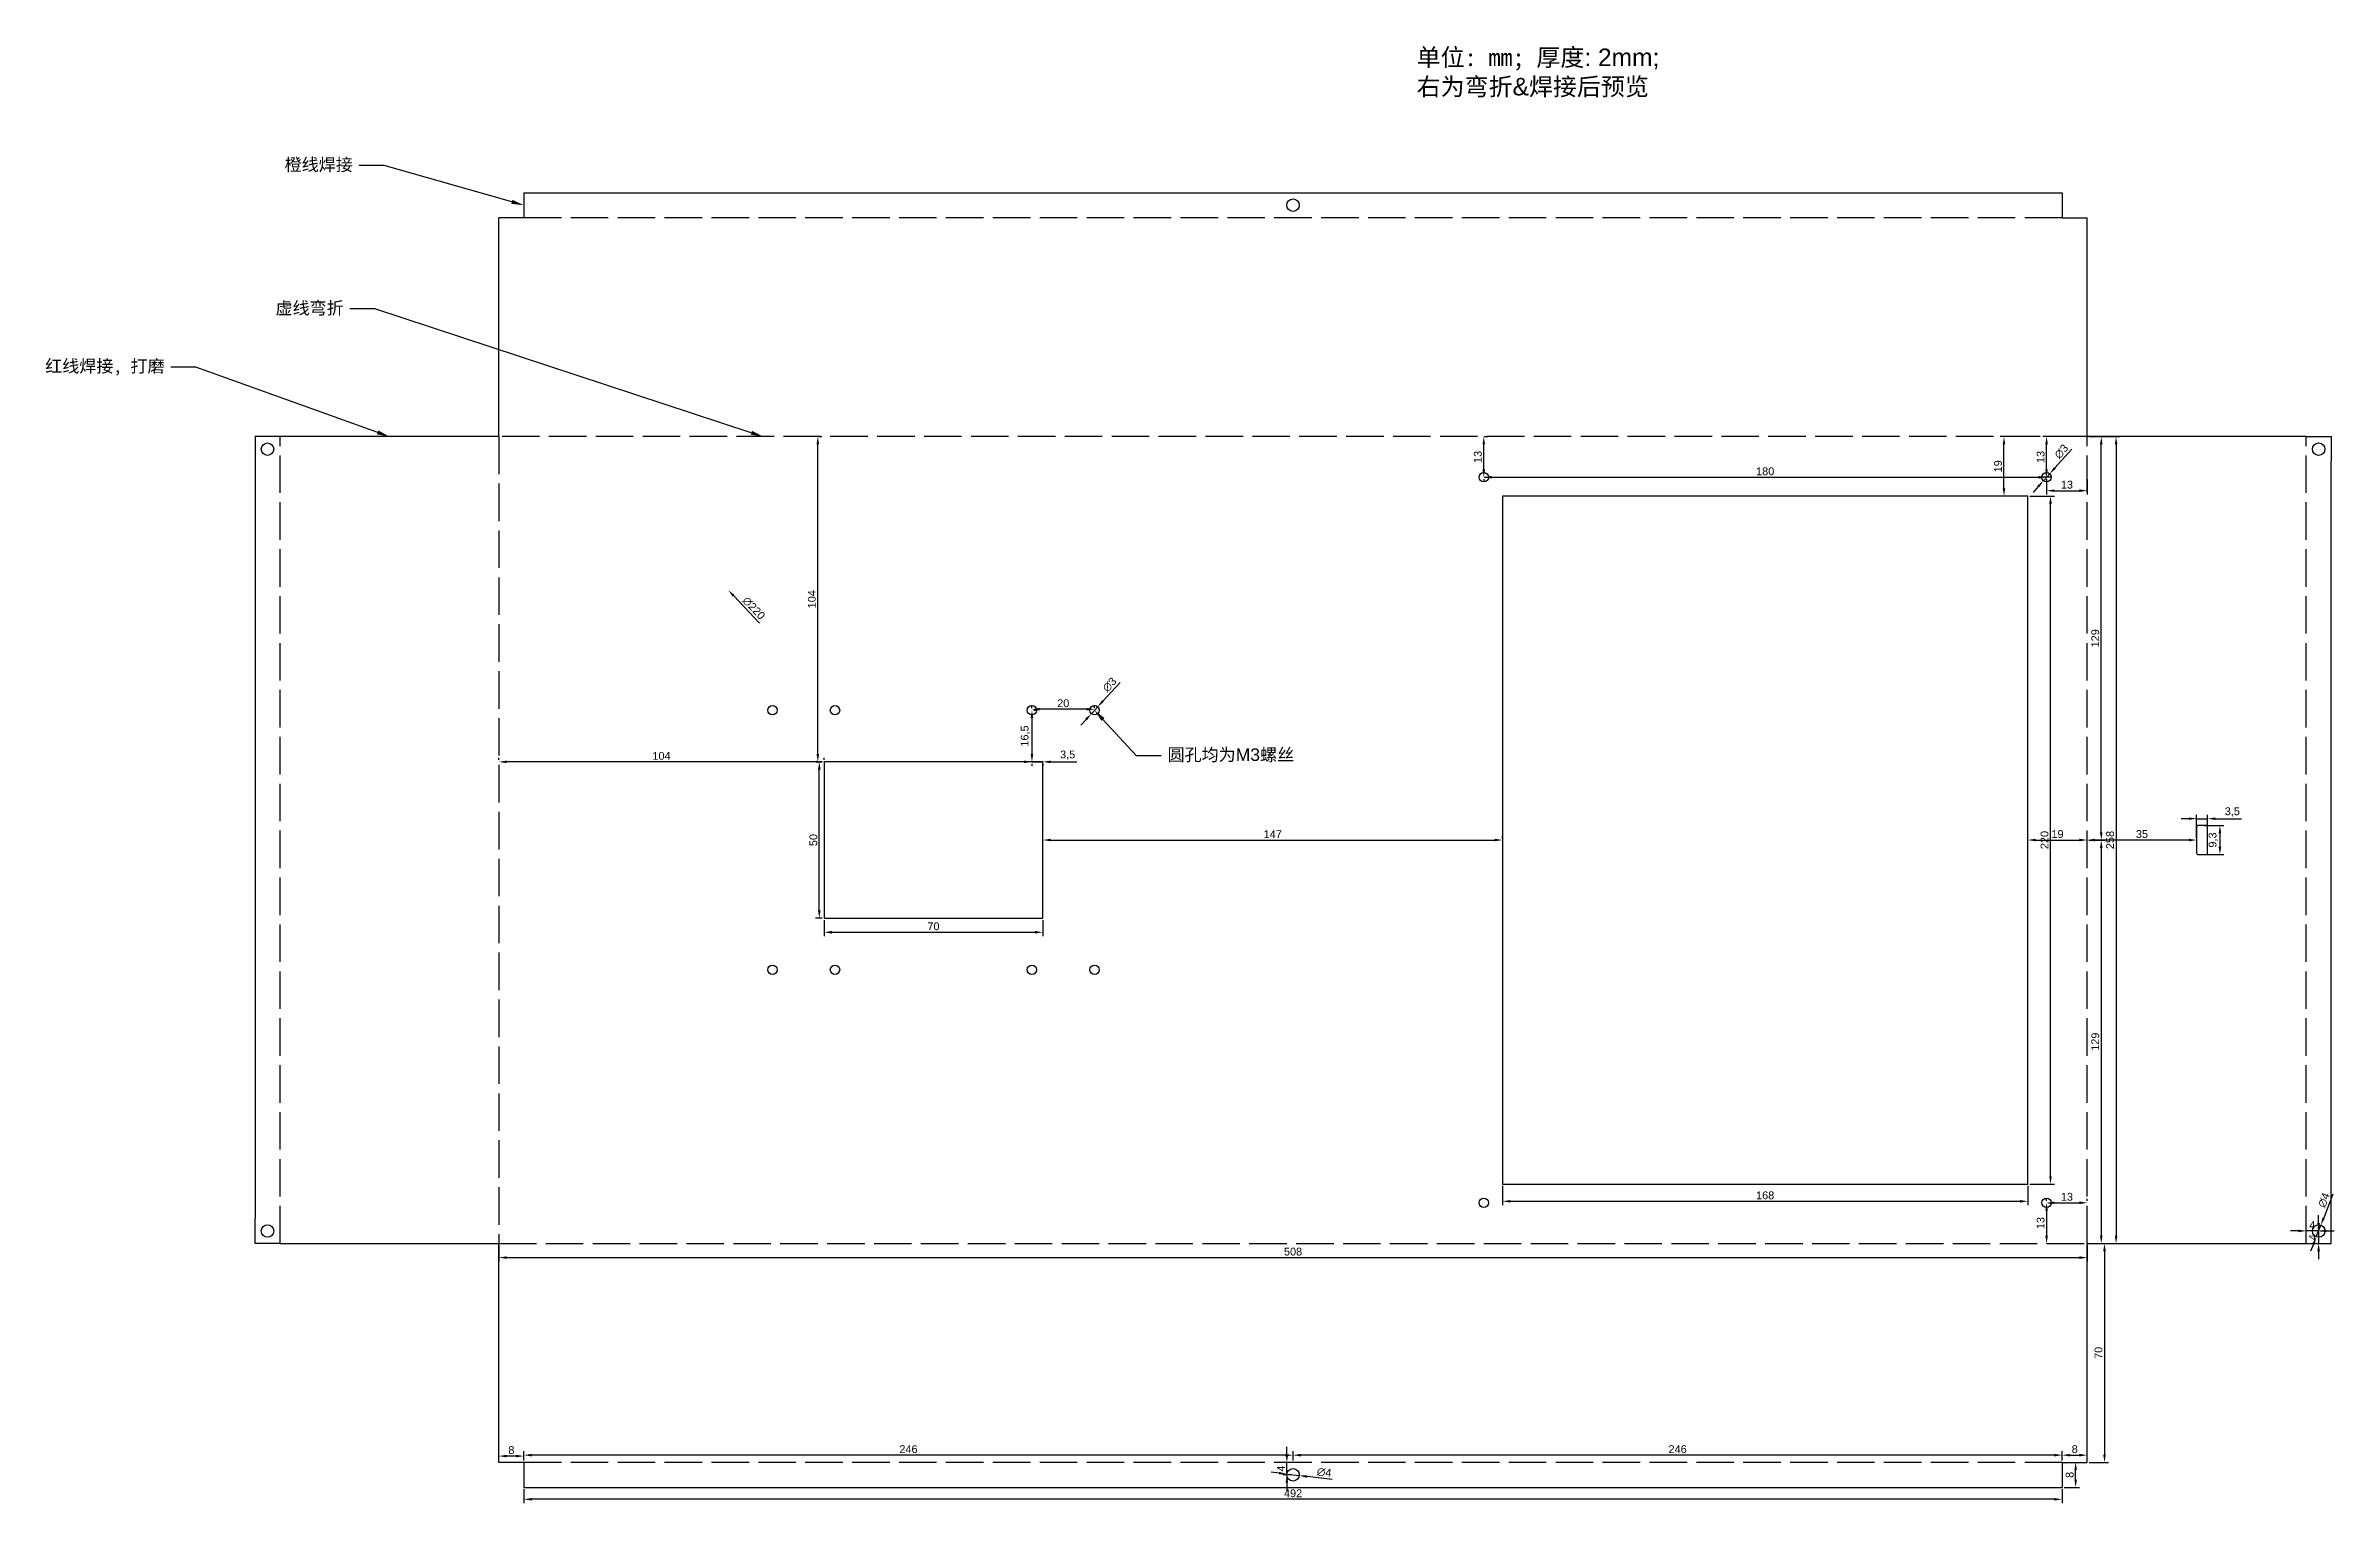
# Model space of a CAD drawing. Header units: millimetres. Extents: x -17 to 1436, y 45 to 964.
# Drawn here: x -17 to 715, y 45 to 511 of the extents above; entities that cross this region are included whole.
import ezdxf
from ezdxf import colors
from ezdxf.entities.mleader import LeaderData, LeaderLine
from ezdxf.math import Vec2, Vec3

# ---------------------------------------------------------------- set-up
doc = ezdxf.new("R2010")
doc.units = ezdxf.units.MM
doc.linetypes.add('ACAD_ISO02W100', pattern=[15, 12, -3])
doc.styles.get("Standard").update_dxf_attribs({"font": 'arial.ttf'})
doc.dimstyles.new('ISO-25', dxfattribs={"dimtxt": 2.5, "dimasz": 2.5, "dimexe": 1.25, "dimexo": 0.625, "dimtad": 1, "dimtxsty": 'Standard', "dimcen": 2.5, "dimadec": 0, "dimazin": 0, "dimtfac": 1, "dimtmove": 0, "dimatfit": 3, "dimfxl": 1, "dimarcsym": 0})

# ---------------------------------------------------------------- blocks, each defined once
blk = doc.blocks.new('*D24')
at = {"color": 0, "lineweight": -2, "transparency": 16777216}
for p, q in [((624.66, 386), (621.75, 386)), ((623, 375.5), (623, 383.5)), ((624.66, 373), (621.75, 373))]:
    blk.add_line(p, q, dxfattribs=at)
at = {"color": 0, "transparency": 16777216}
for points in [[(622.58, 383.5), (623.42, 383.5), (623, 386)], [(622.58, 375.5), (623.42, 375.5), (623, 373)]]:
    blk.add_solid(points, dxfattribs=at)
at = {"layer": 'Defpoints', "color": 0, "transparency": 16777216}
for p in [(623, 386), (625.29, 386), (625.29, 373)]:
    blk.add_point(p, dxfattribs=at)
at = {"color": 0, "transparency": 16777216, "insert": (621.1, 379.5), "char_height": 2.5, "attachment_point": 5, "rotation": 90}
blk.add_mtext('13', dxfattribs=at)
blk = doc.blocks.new('*D25')
at = {"color": 0, "lineweight": -2, "transparency": 16777216}
for p, q in [((623, 372.38), (623, 367.47)), ((625.5, 368.72), (633.5, 368.72)), ((636, 372.38), (636, 367.47))]:
    blk.add_line(p, q, dxfattribs=at)
at = {"color": 0, "transparency": 16777216}
for points in [[(625.5, 369.14), (625.5, 368.3), (623, 368.72)], [(633.5, 369.14), (633.5, 368.3), (636, 368.72)]]:
    blk.add_solid(points, dxfattribs=at)
at = {"layer": 'Defpoints', "color": 0, "transparency": 16777216}
for p in [(623, 373), (636, 373), (636, 368.72)]:
    blk.add_point(p, dxfattribs=at)
at = {"color": 0, "transparency": 16777216, "insert": (629.5, 370.62), "char_height": 2.5, "attachment_point": 5}
blk.add_mtext('13', dxfattribs=at)
blk = doc.blocks.new('*D26')
at = {"color": 0, "lineweight": -2, "transparency": 16777216}
for p, q in [((631.08, 382.02), (625.67, 375.98)), ((622, 371.88), (624, 374.12)), ((620.33, 370.02), (618.66, 368.16))]:
    blk.add_line(p, q, dxfattribs=at)
at = {"color": 0, "transparency": 16777216}
for points in [[(625.36, 376.26), (625.98, 375.7), (624, 374.12)], [(620.02, 370.3), (620.64, 369.74), (622, 371.88)]]:
    blk.add_solid(points, dxfattribs=at)
at = {"layer": 'Defpoints', "color": 0, "transparency": 16777216}
for p in [(624, 374.12), (622, 371.88)]:
    blk.add_point(p, dxfattribs=at)
at = {"color": 0, "transparency": 16777216, "insert": (627.74, 381.25), "char_height": 2.5, "attachment_point": 5, "rotation": 48.1647}
blk.add_mtext('∅3', dxfattribs=at)
blk = doc.blocks.new('*D27')
at = {"color": 0, "lineweight": -2, "transparency": 16777216}
for p, q in [((128, 282.62), (128, 283.25)), ((229.5, 282), (130.5, 282)), ((232, 282.62), (232, 283.25))]:
    blk.add_line(p, q, dxfattribs=at)
at = {"color": 0, "transparency": 16777216}
for points in [[(130.5, 282.42), (130.5, 281.58), (128, 282)], [(229.5, 282.42), (229.5, 281.58), (232, 282)]]:
    blk.add_solid(points, dxfattribs=at)
at = {"layer": 'Defpoints', "color": 0, "transparency": 16777216}
for p in [(128, 282), (128, 282), (232, 282)]:
    blk.add_point(p, dxfattribs=at)
at = {"color": 0, "transparency": 16777216, "insert": (180, 283.9), "char_height": 2.5, "attachment_point": 5}
blk.add_mtext('104', dxfattribs=at)
blk = doc.blocks.new('*D28')
at = {"color": 0, "lineweight": -2, "transparency": 16777216}
for p, q in [((230, 284.5), (230, 383.5)), ((230.23, 386), (231.25, 386)), ((230.63, 282), (231.25, 282))]:
    blk.add_line(p, q, dxfattribs=at)
at = {"color": 0, "transparency": 16777216}
for points in [[(229.58, 383.5), (230.42, 383.5), (230, 386)], [(229.58, 284.5), (230.42, 284.5), (230, 282)]]:
    blk.add_solid(points, dxfattribs=at)
at = {"layer": 'Defpoints', "color": 0, "transparency": 16777216}
for p in [(229.6, 386), (230, 386), (230, 282)]:
    blk.add_point(p, dxfattribs=at)
at = {"color": 0, "transparency": 16777216, "insert": (228.1, 334), "char_height": 2.5, "attachment_point": 5, "rotation": 90}
blk.add_mtext('104', dxfattribs=at)
blk = doc.blocks.new('*D29')
at = {"color": 0, "lineweight": -2, "transparency": 16777216}
for p, q in [((298.5, 299.12), (298.5, 300.08)), ((316, 298.83), (301, 298.83)), ((318.5, 299.12), (318.5, 300.08))]:
    blk.add_line(p, q, dxfattribs=at)
at = {"color": 0, "transparency": 16777216}
for points in [[(301, 299.25), (301, 298.41), (298.5, 298.83)], [(316, 299.25), (316, 298.41), (318.5, 298.83)]]:
    blk.add_solid(points, dxfattribs=at)
at = {"layer": 'Defpoints', "color": 0, "transparency": 16777216}
for p in [(298.5, 298.83), (298.5, 298.5), (318.5, 298.5)]:
    blk.add_point(p, dxfattribs=at)
at = {"color": 0, "transparency": 16777216, "insert": (308.5, 300.73), "char_height": 2.5, "attachment_point": 5}
blk.add_mtext('20', dxfattribs=at)
blk = doc.blocks.new('*D30')
at = {"color": 0, "lineweight": -2, "transparency": 16777216}
for p, q in [((298.5, 296), (298.5, 284.5)), ((299.13, 298.5), (299.75, 298.5)), ((299.13, 282), (299.75, 282))]:
    blk.add_line(p, q, dxfattribs=at)
at = {"color": 0, "transparency": 16777216}
for points in [[(298.08, 296), (298.92, 296), (298.5, 298.5)], [(298.08, 284.5), (298.92, 284.5), (298.5, 282)]]:
    blk.add_solid(points, dxfattribs=at)
at = {"layer": 'Defpoints', "color": 0, "transparency": 16777216}
for p in [(298.5, 298.5), (298.5, 282), (298.5, 282)]:
    blk.add_point(p, dxfattribs=at)
at = {"color": 0, "transparency": 16777216, "insert": (296.37, 290.25), "char_height": 2.5, "attachment_point": 5, "rotation": 90}
blk.add_mtext('16,5', dxfattribs=at)
blk = doc.blocks.new('*D31')
at = {"color": 0, "lineweight": -2, "transparency": 16777216}
for p, q in [((326.68, 307.42), (321.2, 301.45)), ((315.8, 295.55), (314.11, 293.71)), ((317.49, 297.39), (319.51, 299.61))]:
    blk.add_line(p, q, dxfattribs=at)
at = {"color": 0, "transparency": 16777216}
for points in [[(320.9, 301.73), (321.51, 301.17), (319.51, 299.61)], [(315.49, 295.83), (316.1, 295.27), (317.49, 297.39)]]:
    blk.add_solid(points, dxfattribs=at)
at = {"layer": 'Defpoints', "color": 0, "transparency": 16777216}
for p in [(317.49, 297.39), (319.51, 299.61)]:
    blk.add_point(p, dxfattribs=at)
at = {"color": 0, "transparency": 16777216, "insert": (323.34, 306.69), "char_height": 2.5, "attachment_point": 5, "rotation": 47.47328}
blk.add_mtext('∅3', dxfattribs=at)
blk = doc.blocks.new('*D32')
at = {"color": 0, "lineweight": -2, "transparency": 16777216}
for p, q in [((443, 375.5), (443, 383.5)), ((443.1, 386), (444.25, 386)), ((443.1, 373), (444.25, 373))]:
    blk.add_line(p, q, dxfattribs=at)
at = {"color": 0, "transparency": 16777216}
for points in [[(442.58, 383.5), (443.42, 383.5), (443, 386)], [(442.58, 375.5), (443.42, 375.5), (443, 373)]]:
    blk.add_solid(points, dxfattribs=at)
at = {"layer": 'Defpoints', "color": 0, "transparency": 16777216}
for p in [(442.47, 386), (443, 386), (442.47, 373)]:
    blk.add_point(p, dxfattribs=at)
at = {"color": 0, "transparency": 16777216, "insert": (441.1, 379.5), "char_height": 2.5, "attachment_point": 5, "rotation": 90}
blk.add_mtext('13', dxfattribs=at)
blk = doc.blocks.new('*D33')
at = {"color": 0, "lineweight": -2, "transparency": 16777216}
for p, q in [((623, 373.63), (623, 374.25)), ((443, 372.38), (443, 371.75)), ((445.5, 373), (620.5, 373))]:
    blk.add_line(p, q, dxfattribs=at)
at = {"color": 0, "transparency": 16777216}
for points in [[(445.5, 373.42), (445.5, 372.58), (443, 373)], [(620.5, 373.42), (620.5, 372.58), (623, 373)]]:
    blk.add_solid(points, dxfattribs=at)
at = {"layer": 'Defpoints', "color": 0, "transparency": 16777216}
for p in [(443, 373), (623, 373), (623, 373)]:
    blk.add_point(p, dxfattribs=at)
at = {"color": 0, "transparency": 16777216, "insert": (533, 374.9), "char_height": 2.5, "attachment_point": 5}
blk.add_mtext('180', dxfattribs=at)
blk = doc.blocks.new('*D34')
at = {"color": 0, "lineweight": -2, "transparency": 16777216}
for p, q in [((623.63, 141), (624.25, 141)), ((623, 138.5), (623, 130.5)), ((623.63, 128), (624.25, 128))]:
    blk.add_line(p, q, dxfattribs=at)
at = {"color": 0, "transparency": 16777216}
for points in [[(622.58, 138.5), (623.42, 138.5), (623, 141)], [(622.58, 130.5), (623.42, 130.5), (623, 128)]]:
    blk.add_solid(points, dxfattribs=at)
at = {"layer": 'Defpoints', "color": 0, "transparency": 16777216}
for p in [(623, 141), (623, 128), (623, 128)]:
    blk.add_point(p, dxfattribs=at)
at = {"color": 0, "transparency": 16777216, "insert": (621.1, 134.5), "char_height": 2.5, "attachment_point": 5, "rotation": 90}
blk.add_mtext('13', dxfattribs=at)
blk = doc.blocks.new('*D35')
at = {"color": 0, "lineweight": -2, "transparency": 16777216}
for p, q in [((623, 141.63), (623, 142.25)), ((625.5, 141), (633.5, 141)), ((636, 141.63), (636, 142.25))]:
    blk.add_line(p, q, dxfattribs=at)
at = {"color": 0, "transparency": 16777216}
for points in [[(625.5, 141.42), (625.5, 140.58), (623, 141)], [(633.5, 141.42), (633.5, 140.58), (636, 141)]]:
    blk.add_solid(points, dxfattribs=at)
at = {"layer": 'Defpoints', "color": 0, "transparency": 16777216}
for p in [(623, 141), (636, 141), (636, 141)]:
    blk.add_point(p, dxfattribs=at)
at = {"color": 0, "transparency": 16777216, "insert": (629.5, 142.9), "char_height": 2.5, "attachment_point": 5}
blk.add_mtext('13', dxfattribs=at)
blk = doc.blocks.new('*D36')
at = {"color": 0, "lineweight": -2, "transparency": 16777216}
for p, q in [((636.63, 128), (642.78, 128)), ((641.53, 125.5), (641.53, 60.5)), ((636.63, 58), (642.78, 58))]:
    blk.add_line(p, q, dxfattribs=at)
at = {"color": 0, "transparency": 16777216}
for points in [[(641.11, 125.5), (641.94, 125.5), (641.53, 128)], [(641.11, 60.5), (641.94, 60.5), (641.53, 58)]]:
    blk.add_solid(points, dxfattribs=at)
at = {"layer": 'Defpoints', "color": 0, "transparency": 16777216}
for p in [(636, 128), (636, 58), (641.53, 58)]:
    blk.add_point(p, dxfattribs=at)
at = {"color": 0, "transparency": 16777216, "insert": (639.62, 93), "char_height": 2.5, "attachment_point": 5, "rotation": 90}
blk.add_mtext('70', dxfattribs=at)
blk = doc.blocks.new('*D37')
at = {"color": 0, "lineweight": -2, "transparency": 16777216}
for p, q in [((628.63, 58), (633.55, 58)), ((632.3, 52.5), (632.3, 55.5)), ((628.63, 50), (633.55, 50))]:
    blk.add_line(p, q, dxfattribs=at)
at = {"color": 0, "transparency": 16777216}
for points in [[(631.88, 55.5), (632.72, 55.5), (632.3, 58)], [(631.88, 52.5), (632.72, 52.5), (632.3, 50)]]:
    blk.add_solid(points, dxfattribs=at)
at = {"layer": 'Defpoints', "color": 0, "transparency": 16777216}
for p in [(628, 58), (632.3, 58), (628, 50)]:
    blk.add_point(p, dxfattribs=at)
at = {"color": 0, "transparency": 16777216, "insert": (630.4, 54), "char_height": 2.5, "attachment_point": 5, "rotation": 90}
blk.add_mtext('8', dxfattribs=at)
blk = doc.blocks.new('*D38')
at = {"color": 0, "lineweight": -2, "transparency": 16777216}
for p, q in [((380.02, 60.5), (380.02, 63)), ((382.38, 58), (378.77, 58)), ((381.38, 54), (378.77, 54)), ((380.02, 54), (380.02, 58)), ((380.02, 51.5), (380.02, 49))]:
    blk.add_line(p, q, dxfattribs=at)
at = {"color": 0, "transparency": 16777216}
for points in [[(379.6, 60.5), (380.44, 60.5), (380.02, 58)], [(379.6, 51.5), (380.44, 51.5), (380.02, 54)]]:
    blk.add_solid(points, dxfattribs=at)
at = {"layer": 'Defpoints', "color": 0, "transparency": 16777216}
for p in [(380.02, 58), (382, 54), (383, 58)]:
    blk.add_point(p, dxfattribs=at)
at = {"color": 0, "transparency": 16777216, "insert": (378.15, 56), "char_height": 2.5, "attachment_point": 5, "rotation": 90}
blk.add_mtext('4', dxfattribs=at)
blk = doc.blocks.new('*D39')
at = {"color": 0, "lineweight": -2, "transparency": 16777216}
for p, q in [((703.5, 132), (701, 132)), ((706, 132.63), (706, 133.25)), ((710, 132), (706, 132)), ((710, 132.63), (710, 133.25)), ((712.5, 132), (715, 132))]:
    blk.add_line(p, q, dxfattribs=at)
at = {"color": 0, "transparency": 16777216}
for points in [[(703.5, 132.42), (703.5, 131.58), (706, 132)], [(712.5, 132.42), (712.5, 131.58), (710, 132)]]:
    blk.add_solid(points, dxfattribs=at)
at = {"layer": 'Defpoints', "color": 0, "transparency": 16777216}
for p in [(706, 132), (706, 132), (710, 132)]:
    blk.add_point(p, dxfattribs=at)
at = {"color": 0, "transparency": 16777216, "insert": (708, 133.88), "char_height": 2.5, "attachment_point": 5}
blk.add_mtext('4', dxfattribs=at)
blk = doc.blocks.new('*D40')
at = {"color": 0, "lineweight": -2, "transparency": 16777216}
for p, q in [((382, 58.62), (382, 61.55)), ((625.5, 60.3), (384.5, 60.3)), ((628, 58.62), (628, 61.55))]:
    blk.add_line(p, q, dxfattribs=at)
at = {"color": 0, "transparency": 16777216}
for points in [[(384.5, 60.71), (384.5, 59.88), (382, 60.3)], [(625.5, 60.71), (625.5, 59.88), (628, 60.3)]]:
    blk.add_solid(points, dxfattribs=at)
at = {"layer": 'Defpoints', "color": 0, "transparency": 16777216}
for p in [(382, 60.3), (382, 58), (628, 58)]:
    blk.add_point(p, dxfattribs=at)
at = {"color": 0, "transparency": 16777216, "insert": (505, 62.2), "char_height": 2.5, "attachment_point": 5}
blk.add_mtext('246', dxfattribs=at)
blk = doc.blocks.new('*D41')
at = {"color": 0, "lineweight": -2, "transparency": 16777216}
for p, q in [((136, 58.62), (136, 61.55)), ((379.5, 60.3), (138.5, 60.3)), ((382, 58.62), (382, 61.55))]:
    blk.add_line(p, q, dxfattribs=at)
at = {"color": 0, "transparency": 16777216}
for points in [[(138.5, 60.71), (138.5, 59.88), (136, 60.3)], [(379.5, 60.71), (379.5, 59.88), (382, 60.3)]]:
    blk.add_solid(points, dxfattribs=at)
at = {"layer": 'Defpoints', "color": 0, "transparency": 16777216}
for p in [(136, 60.3), (136, 58), (382, 58)]:
    blk.add_point(p, dxfattribs=at)
at = {"color": 0, "transparency": 16777216, "insert": (259, 62.2), "char_height": 2.5, "attachment_point": 5}
blk.add_mtext('246', dxfattribs=at)
blk = doc.blocks.new('*D42')
at = {"color": 0, "lineweight": -2, "transparency": 16777216}
for p, q in [((628, 58.62), (628, 61.55)), ((630.5, 60.3), (633.5, 60.3)), ((636, 58.62), (636, 61.55))]:
    blk.add_line(p, q, dxfattribs=at)
at = {"color": 0, "transparency": 16777216}
for points in [[(630.5, 60.71), (630.5, 59.88), (628, 60.3)], [(633.5, 60.71), (633.5, 59.88), (636, 60.3)]]:
    blk.add_solid(points, dxfattribs=at)
at = {"layer": 'Defpoints', "color": 0, "transparency": 16777216}
for p in [(636, 60.3), (628, 58), (636, 58)]:
    blk.add_point(p, dxfattribs=at)
at = {"color": 0, "transparency": 16777216, "insert": (632, 62.2), "char_height": 2.5, "attachment_point": 5}
blk.add_mtext('8', dxfattribs=at)
blk = doc.blocks.new('*D43')
at = {"color": 0, "lineweight": -2, "transparency": 16777216}
for p, q in [((136, 49.37), (136, 44.93)), ((625.5, 46.18), (138.5, 46.18)), ((628, 49.37), (628, 44.93))]:
    blk.add_line(p, q, dxfattribs=at)
at = {"color": 0, "transparency": 16777216}
for points in [[(138.5, 46.59), (138.5, 45.76), (136, 46.18)], [(625.5, 46.59), (625.5, 45.76), (628, 46.18)]]:
    blk.add_solid(points, dxfattribs=at)
at = {"layer": 'Defpoints', "color": 0, "transparency": 16777216}
for p in [(136, 50), (136, 46.18), (628, 50)]:
    blk.add_point(p, dxfattribs=at)
at = {"color": 0, "transparency": 16777216, "insert": (382, 48.08), "char_height": 2.5, "attachment_point": 5}
blk.add_mtext('492', dxfattribs=at)
blk = doc.blocks.new('*D47')
at = {"color": 0, "lineweight": -2, "transparency": 16777216}
for p, q in [((232, 231.38), (232, 226.26)), ((234.5, 227.51), (299.5, 227.51)), ((302, 231.38), (302, 226.26))]:
    blk.add_line(p, q, dxfattribs=at)
at = {"color": 0, "transparency": 16777216}
for points in [[(234.5, 227.92), (234.5, 227.09), (232, 227.51)], [(299.5, 227.92), (299.5, 227.09), (302, 227.51)]]:
    blk.add_solid(points, dxfattribs=at)
at = {"layer": 'Defpoints', "color": 0, "transparency": 16777216}
for p in [(232, 232), (302, 232), (302, 227.51)]:
    blk.add_point(p, dxfattribs=at)
at = {"color": 0, "transparency": 16777216, "insert": (267, 229.41), "char_height": 2.5, "attachment_point": 5}
blk.add_mtext('70', dxfattribs=at)
blk = doc.blocks.new('*D48')
at = {"color": 0, "lineweight": -2, "transparency": 16777216}
for p, q in [((231.38, 282), (229.24, 282)), ((230.49, 234.5), (230.49, 279.5)), ((231.38, 232), (229.24, 232))]:
    blk.add_line(p, q, dxfattribs=at)
at = {"color": 0, "transparency": 16777216}
for points in [[(230.07, 279.5), (230.9, 279.5), (230.49, 282)], [(230.07, 234.5), (230.9, 234.5), (230.49, 232)]]:
    blk.add_solid(points, dxfattribs=at)
at = {"layer": 'Defpoints', "color": 0, "transparency": 16777216}
for p in [(230.49, 282), (232, 282), (232, 232)]:
    blk.add_point(p, dxfattribs=at)
at = {"color": 0, "transparency": 16777216, "insert": (228.58, 257), "char_height": 2.5, "attachment_point": 5, "rotation": 90}
blk.add_mtext('50', dxfattribs=at)
blk = doc.blocks.new('*D49')
at = {"color": 0, "lineweight": -2, "transparency": 16777216}
for p, q in [((128, 127.38), (128, 122.22)), ((636, 127.38), (636, 122.22)), ((130.5, 123.47), (633.5, 123.47))]:
    blk.add_line(p, q, dxfattribs=at)
at = {"color": 0, "transparency": 16777216}
for points in [[(130.5, 123.89), (130.5, 123.05), (128, 123.47)], [(633.5, 123.89), (633.5, 123.05), (636, 123.47)]]:
    blk.add_solid(points, dxfattribs=at)
at = {"layer": 'Defpoints', "color": 0, "transparency": 16777216}
for p in [(128, 128), (636, 128), (636, 123.47)]:
    blk.add_point(p, dxfattribs=at)
at = {"color": 0, "transparency": 16777216, "insert": (382, 125.37), "char_height": 2.5, "attachment_point": 5}
blk.add_mtext('508', dxfattribs=at)
blk = doc.blocks.new('*D50')
at = {"color": 0, "lineweight": -2, "transparency": 16777216}
for p, q in [((128, 58.62), (128, 61.25)), ((133.5, 60), (130.5, 60)), ((136, 58.62), (136, 61.25))]:
    blk.add_line(p, q, dxfattribs=at)
at = {"color": 0, "transparency": 16777216}
for points in [[(130.5, 60.41), (130.5, 59.58), (128, 60)], [(133.5, 60.41), (133.5, 59.58), (136, 60)]]:
    blk.add_solid(points, dxfattribs=at)
at = {"layer": 'Defpoints', "color": 0, "transparency": 16777216}
for p in [(128, 60), (128, 58), (136, 58)]:
    blk.add_point(p, dxfattribs=at)
at = {"color": 0, "transparency": 16777216, "insert": (132, 61.9), "char_height": 2.5, "attachment_point": 5}
blk.add_mtext('8', dxfattribs=at)
blk = doc.blocks.new('*D51')
at = {"color": 0, "lineweight": -2, "transparency": 16777216}
for p, q in [((710, 134.5), (710, 137)), ((710, 132), (710, 128)), ((710.63, 132), (711.25, 132)), ((710, 125.5), (710, 123)), ((710.63, 128), (711.25, 128))]:
    blk.add_line(p, q, dxfattribs=at)
at = {"color": 0, "transparency": 16777216}
for points in [[(709.58, 134.5), (710.42, 134.5), (710, 132)], [(709.58, 125.5), (710.42, 125.5), (710, 128)]]:
    blk.add_solid(points, dxfattribs=at)
at = {"layer": 'Defpoints', "color": 0, "transparency": 16777216}
for p in [(710, 132), (710, 128), (710, 128)]:
    blk.add_point(p, dxfattribs=at)
at = {"color": 0, "transparency": 16777216, "insert": (708.13, 130), "char_height": 2.5, "attachment_point": 5, "rotation": 90}
blk.add_mtext('4', dxfattribs=at)
blk = doc.blocks.new('*D54')
at = {"color": 0, "lineweight": -2, "transparency": 16777216}
for p, q in [((377.53, 54.54), (375.05, 54.83)), ((380.01, 54.24), (383.99, 53.76)), ((394.51, 52.5), (386.47, 53.46))]:
    blk.add_line(p, q, dxfattribs=at)
at = {"color": 0, "transparency": 16777216}
for points in [[(377.58, 54.95), (377.48, 54.12), (380.01, 54.24)], [(386.52, 53.88), (386.42, 53.05), (383.99, 53.76)]]:
    blk.add_solid(points, dxfattribs=at)
at = {"layer": 'Defpoints', "color": 0, "transparency": 16777216}
for p in [(380.01, 54.24), (383.99, 53.76)]:
    blk.add_point(p, dxfattribs=at)
at = {"color": 0, "transparency": 16777216, "insert": (391.96, 54.79), "char_height": 2.5, "attachment_point": 5, "rotation": 353.15132}
blk.add_mtext('∅4', dxfattribs=at)
blk = doc.blocks.new('*D55')
at = {"color": 0, "lineweight": -2, "transparency": 16777216}
for p, q in [((714.57, 143.74), (711.63, 136.19)), ((709.27, 130.14), (710.73, 133.86)), ((708.37, 127.81), (707.46, 125.48))]:
    blk.add_line(p, q, dxfattribs=at)
at = {"color": 0, "transparency": 16777216}
for points in [[(711.24, 136.34), (712.02, 136.04), (710.73, 133.86)], [(707.98, 127.96), (708.76, 127.66), (709.27, 130.14)]]:
    blk.add_solid(points, dxfattribs=at)
at = {"layer": 'Defpoints', "color": 0, "transparency": 16777216}
for p in [(710.73, 133.86), (709.27, 130.14)]:
    blk.add_point(p, dxfattribs=at)
at = {"color": 0, "transparency": 16777216, "insert": (711.72, 141.85), "char_height": 2.5, "attachment_point": 5, "rotation": 68.73658}
blk.add_mtext('∅4', dxfattribs=at)
blk = doc.blocks.new('*D56')
at = {"color": 0, "lineweight": -2, "transparency": 16777216}
for p, q in [((296, 282), (293.5, 282)), ((298.5, 282), (302, 282)), ((298.5, 281.38), (298.5, 280.75)), ((302, 281.38), (302, 280.75)), ((304.5, 282), (312.82, 282))]:
    blk.add_line(p, q, dxfattribs=at)
at = {"color": 0, "transparency": 16777216}
for points in [[(296, 282.42), (296, 281.58), (298.5, 282)], [(304.5, 282.42), (304.5, 281.58), (302, 282)]]:
    blk.add_solid(points, dxfattribs=at)
at = {"layer": 'Defpoints', "color": 0, "transparency": 16777216}
for p in [(298.5, 282), (302, 282), (302, 282)]:
    blk.add_point(p, dxfattribs=at)
at = {"color": 0, "transparency": 16777216, "insert": (309.91, 284.13), "char_height": 2.5, "attachment_point": 5}
blk.add_mtext('3,5', dxfattribs=at)
blk = doc.blocks.new('*D57')
at = {"color": 0, "lineweight": -2, "transparency": 16777216}
for p, q in [((636.63, 386), (641.74, 386)), ((640.49, 259.5), (640.49, 383.5)), ((636.63, 257), (641.74, 257))]:
    blk.add_line(p, q, dxfattribs=at)
at = {"color": 0, "transparency": 16777216}
for points in [[(640.07, 383.5), (640.9, 383.5), (640.49, 386)], [(640.07, 259.5), (640.9, 259.5), (640.49, 257)]]:
    blk.add_solid(points, dxfattribs=at)
at = {"layer": 'Defpoints', "color": 0, "transparency": 16777216}
for p in [(636, 386), (640.49, 386), (636, 257)]:
    blk.add_point(p, dxfattribs=at)
at = {"color": 0, "transparency": 16777216, "insert": (638.58, 321.5), "char_height": 2.5, "attachment_point": 5, "rotation": 90}
blk.add_mtext('129', dxfattribs=at)
blk = doc.blocks.new('*D58')
at = {"color": 0, "lineweight": -2, "transparency": 16777216}
for p, q in [((636.63, 257), (641.74, 257)), ((640.49, 254.5), (640.49, 130.5)), ((636.63, 128), (641.74, 128))]:
    blk.add_line(p, q, dxfattribs=at)
at = {"color": 0, "transparency": 16777216}
for points in [[(640.07, 254.5), (640.9, 254.5), (640.49, 257)], [(640.07, 130.5), (640.9, 130.5), (640.49, 128)]]:
    blk.add_solid(points, dxfattribs=at)
at = {"layer": 'Defpoints', "color": 0, "transparency": 16777216}
for p in [(636, 257), (636, 128), (640.49, 128)]:
    blk.add_point(p, dxfattribs=at)
at = {"color": 0, "transparency": 16777216, "insert": (638.58, 192.5), "char_height": 2.5, "attachment_point": 5, "rotation": 90}
blk.add_mtext('129', dxfattribs=at)
blk = doc.blocks.new('*D59')
at = {"color": 0, "lineweight": -2, "transparency": 16777216}
for p, q in [((636.63, 386), (646.48, 386)), ((645.23, 383.5), (645.23, 130.5)), ((636.63, 128), (646.48, 128))]:
    blk.add_line(p, q, dxfattribs=at)
at = {"color": 0, "transparency": 16777216}
for points in [[(644.81, 383.5), (645.64, 383.5), (645.23, 386)], [(644.81, 130.5), (645.64, 130.5), (645.23, 128)]]:
    blk.add_solid(points, dxfattribs=at)
at = {"layer": 'Defpoints', "color": 0, "transparency": 16777216}
for p in [(636, 386), (636, 128), (645.23, 128)]:
    blk.add_point(p, dxfattribs=at)
at = {"color": 0, "transparency": 16777216, "insert": (643.33, 257), "char_height": 2.5, "attachment_point": 5, "rotation": 90}
blk.add_mtext('258', dxfattribs=at)
blk = doc.blocks.new('*D62')
at = {"color": 0, "lineweight": -2, "transparency": 16777216}
for p, q in [((636, 257.62), (636, 258.25)), ((668.5, 257), (638.5, 257)), ((671, 257.62), (671, 258.25))]:
    blk.add_line(p, q, dxfattribs=at)
at = {"color": 0, "transparency": 16777216}
for points in [[(638.5, 257.42), (638.5, 256.58), (636, 257)], [(668.5, 257.42), (668.5, 256.58), (671, 257)]]:
    blk.add_solid(points, dxfattribs=at)
at = {"layer": 'Defpoints', "color": 0, "transparency": 16777216}
for p in [(636, 257), (636, 257), (671, 257)]:
    blk.add_point(p, dxfattribs=at)
at = {"color": 0, "transparency": 16777216, "insert": (653.5, 258.9), "char_height": 2.5, "attachment_point": 5}
blk.add_mtext('35', dxfattribs=at)
blk = doc.blocks.new('*D152')
at = {"color": 0, "lineweight": -2, "transparency": 16777216}
for p, q in [((617, 257.62), (617, 258.25)), ((619.5, 257), (633.5, 257)), ((636, 257.62), (636, 258.25))]:
    blk.add_line(p, q, dxfattribs=at)
at = {"color": 0, "transparency": 16777216}
for points in [[(619.5, 257.42), (619.5, 256.58), (617, 257)], [(633.5, 257.42), (633.5, 256.58), (636, 257)]]:
    blk.add_solid(points, dxfattribs=at)
at = {"layer": 'Defpoints', "color": 0, "transparency": 16777216}
for p in [(617, 257), (636, 257), (636, 257)]:
    blk.add_point(p, dxfattribs=at)
at = {"color": 0, "transparency": 16777216, "insert": (626.5, 258.9), "char_height": 2.5, "attachment_point": 5}
blk.add_mtext('19', dxfattribs=at)
blk = doc.blocks.new('*D153')
at = {"color": 0, "lineweight": -2, "transparency": 16777216}
for p, q in [((449, 146.38), (449, 140.22)), ((451.5, 141.47), (614.5, 141.47)), ((617, 146.38), (617, 140.22))]:
    blk.add_line(p, q, dxfattribs=at)
at = {"color": 0, "transparency": 16777216}
for points in [[(451.5, 141.89), (451.5, 141.05), (449, 141.47)], [(614.5, 141.89), (614.5, 141.05), (617, 141.47)]]:
    blk.add_solid(points, dxfattribs=at)
at = {"layer": 'Defpoints', "color": 0, "transparency": 16777216}
for p in [(449, 147), (617, 147), (617, 141.47)]:
    blk.add_point(p, dxfattribs=at)
at = {"color": 0, "transparency": 16777216, "insert": (533, 143.37), "char_height": 2.5, "attachment_point": 5}
blk.add_mtext('168', dxfattribs=at)
blk = doc.blocks.new('*D154')
at = {"color": 0, "lineweight": -2, "transparency": 16777216}
for p, q in [((617.63, 367), (625.5, 367)), ((624.25, 149.5), (624.25, 364.5)), ((617.63, 147), (625.5, 147))]:
    blk.add_line(p, q, dxfattribs=at)
at = {"color": 0, "transparency": 16777216}
for points in [[(623.83, 364.5), (624.67, 364.5), (624.25, 367)], [(623.83, 149.5), (624.67, 149.5), (624.25, 147)]]:
    blk.add_solid(points, dxfattribs=at)
at = {"layer": 'Defpoints', "color": 0, "transparency": 16777216}
for p in [(617, 367), (624.25, 367), (617, 147)]:
    blk.add_point(p, dxfattribs=at)
at = {"color": 0, "transparency": 16777216, "insert": (622.35, 257), "char_height": 2.5, "attachment_point": 5, "rotation": 90}
blk.add_mtext('220', dxfattribs=at)
blk = doc.blocks.new('*D155')
at = {"color": 0, "lineweight": -2, "transparency": 16777216}
for p, q in [((616.38, 386), (608.13, 386)), ((609.38, 369.5), (609.38, 383.5)), ((616.38, 367), (608.13, 367))]:
    blk.add_line(p, q, dxfattribs=at)
at = {"color": 0, "transparency": 16777216}
for points in [[(608.96, 383.5), (609.8, 383.5), (609.38, 386)], [(608.96, 369.5), (609.8, 369.5), (609.38, 367)]]:
    blk.add_solid(points, dxfattribs=at)
at = {"layer": 'Defpoints', "color": 0, "transparency": 16777216}
for p in [(609.38, 386), (617, 386), (617, 367)]:
    blk.add_point(p, dxfattribs=at)
at = {"color": 0, "transparency": 16777216, "insert": (607.48, 376.5), "char_height": 2.5, "attachment_point": 5, "rotation": 90}
blk.add_mtext('19', dxfattribs=at)
blk = doc.blocks.new('*D157')
at = {"color": 0, "lineweight": -2, "transparency": 16777216}
for p, q in [((302, 257.62), (302, 258.25)), ((304.5, 257), (446.5, 257)), ((449, 257.62), (449, 258.25))]:
    blk.add_line(p, q, dxfattribs=at)
at = {"color": 0, "transparency": 16777216}
for points in [[(304.5, 257.42), (304.5, 256.58), (302, 257)], [(446.5, 257.42), (446.5, 256.58), (449, 257)]]:
    blk.add_solid(points, dxfattribs=at)
at = {"layer": 'Defpoints', "color": 0, "transparency": 16777216}
for p in [(302, 257), (449, 257), (449, 257)]:
    blk.add_point(p, dxfattribs=at)
at = {"color": 0, "transparency": 16777216, "insert": (375.5, 258.88), "char_height": 2.5, "attachment_point": 5}
blk.add_mtext('147', dxfattribs=at)
blk = doc.blocks.new('*D259')
at = {"color": 0, "lineweight": -2, "transparency": 16777216}
blk.add_line((211.34, 326.36), (203.1, 335.07), dxfattribs=at)
at = {"color": 0, "transparency": 16777216}
blk.add_solid([(203.4, 335.35), (202.79, 334.78), (201.38, 336.88)], dxfattribs=at)
at = {"layer": 'Defpoints', "color": 0, "transparency": 16777216}
for p in [(201.38, 336.88), (352.62, 177.12)]:
    blk.add_point(p, dxfattribs=at)
at = {"color": 0, "transparency": 16777216, "insert": (209.51, 331.16), "char_height": 2.5, "attachment_point": 5, "rotation": 313.43012}
blk.add_mtext('∅220', dxfattribs=at)
blk = doc.blocks.new('*D263')
at = {"color": 0, "lineweight": -2, "transparency": 16777216}
for p, q in [((673.38, 261.65), (679.69, 261.65)), ((678.44, 259.15), (678.44, 254.85)), ((673.38, 252.35), (679.69, 252.35))]:
    blk.add_line(p, q, dxfattribs=at)
at = {"color": 0, "transparency": 16777216}
for points in [[(678.02, 259.15), (678.86, 259.15), (678.44, 261.65)], [(678.02, 254.85), (678.86, 254.85), (678.44, 252.35)]]:
    blk.add_solid(points, dxfattribs=at)
at = {"layer": 'Defpoints', "color": 0, "transparency": 16777216}
for p in [(672.75, 261.65), (672.75, 252.35), (678.44, 252.35)]:
    blk.add_point(p, dxfattribs=at)
at = {"color": 0, "transparency": 16777216, "insert": (676.31, 257), "char_height": 2.5, "attachment_point": 5, "rotation": 90}
blk.add_mtext('9,3', dxfattribs=at)
blk = doc.blocks.new('*D264')
at = {"color": 0, "lineweight": -2, "transparency": 16777216}
for p, q in [((668.5, 263.83), (666, 263.83)), ((671, 257.62), (671, 265.08)), ((671, 263.83), (674.5, 263.83)), ((674.5, 257.62), (674.5, 265.08)), ((677, 263.83), (685.32, 263.83))]:
    blk.add_line(p, q, dxfattribs=at)
at = {"color": 0, "transparency": 16777216}
for points in [[(668.5, 264.25), (668.5, 263.41), (671, 263.83)], [(677, 264.25), (677, 263.41), (674.5, 263.83)]]:
    blk.add_solid(points, dxfattribs=at)
at = {"layer": 'Defpoints', "color": 0, "transparency": 16777216}
for p in [(674.5, 263.83), (671, 257), (674.5, 257)]:
    blk.add_point(p, dxfattribs=at)
at = {"color": 0, "transparency": 16777216, "insert": (682.41, 265.96), "char_height": 2.5, "attachment_point": 5}
blk.add_mtext('3,5', dxfattribs=at)

msp = doc.modelspace()

# ---------------------------------------------------------------- linework, layer by layer
at = {"color": 30, "true_color": 0xf26722}
for p, q in [((136, 464), (136, 456)), ((628, 464), (628, 456)), ((50, 386), (50, 378)), ((714, 386), (714, 378)), ((50, 128), (50, 136)), ((714, 128), (714, 136)), ((136, 58), (136, 50)), ((628, 58), (628, 50))]:
    msp.add_line(p, q, dxfattribs=at)
for p, q in [((136, 464), (628, 464)), ((136, 456), (128, 456)), ((628, 456), (636, 456)), ((58, 386), (50, 386)), ((706, 386), (714, 386)), ((50, 378), (50, 136)), ((714, 136), (714, 378)), ((302, 282), (232, 282)), ((232, 282), (232, 232)), ((302, 232), (302, 282)), ((232, 232), (302, 232)), ((58, 128), (50, 128)), ((706, 128), (714, 128)), ((136, 58), (128, 58)), ((628, 58), (636, 58)), ((136, 50), (628, 50))]:
    msp.add_line(p, q)
at = {"color": 242, "true_color": 0xcd2027}
for p, q in [((128, 386), (128, 456)), ((636, 386), (636, 456)), ((128, 386), (58, 386)), ((706, 386), (636, 386)), ((58, 128), (128, 128)), ((128, 58), (128, 128)), ((636, 128), (706, 128)), ((636, 58), (636, 128))]:
    msp.add_line(p, q, dxfattribs=at)
at = {"linetype": 'ACAD_ISO02W100'}
for p, q in [((628, 456), (136, 456)), ((58, 128), (58, 386)), ((636, 386), (128, 386)), ((128, 386), (128, 128)), ((636, 128), (636, 386)), ((706, 128), (706, 386)), ((128, 128), (636, 128)), ((628, 58), (136, 58))]:
    msp.add_line(p, q, dxfattribs=at)
msp.add_lwpolyline([(617, 367), (449, 367), (449, 147), (617, 147)], close=True)
msp.add_lwpolyline([(671.5, 252.35), (674, 252.35, 0.4142136), (674.5, 252.85), (674.5, 261.15, 0.4142136), (674, 261.65), (671.5, 261.65, 0.4142136), (671, 261.15), (671, 252.85, 0.4142136)], format="xyb", close=True)
for centre, radius in [((382, 460), 2), ((54, 382), 2), ((710, 382), 2), ((443, 373), 1.5), ((623, 373), 1.5), ((215.5, 298.5), 1.5), ((235.5, 298.5), 1.5), ((298.5, 298.5), 1.5), ((318.5, 298.5), 1.5), ((215.5, 215.5), 1.5), ((235.5, 215.5), 1.5), ((298.5, 215.5), 1.5), ((318.5, 215.5), 1.5), ((443, 141), 1.5), ((623, 141), 1.5), ((54, 132), 2), ((710, 132), 2), ((382, 54), 2)]:
    msp.add_circle(centre, radius)

# ---------------------------------------------------------------- texts
at = {"insert": (421.529, 510.113), "char_height": 5.62318, "attachment_point": 1}
msp.add_mtext_dynamic_manual_height_columns('{\\fSimSun|b0|i0|c134|p2;单位\\fSimSun|b0|i0|c0|p2;: mm; \\fSimSun|b0|i0|c134|p2;厚度}: 2mm;\\P{\\fSimSun|b0|i0|c134|p2;右为弯折}&{\\fSimSun|b0|i0|c134|p2;焊接后预览}', width=110.85152, gutter_width=28.116, heights=[0], dxfattribs=at)

# ---------------------------------------------------------------- dimensions: what is measured, and where the dimension line sits
for base, p1, p2, picture, middle in [((230, 386), (230, 282), (229.6, 386), '*D28', (228.099, 334)), ((443, 386), (442.472, 373), (442.472, 386), '*D32', (441.098, 379.5)), ((609.379, 386), (617, 367), (617, 386), '*D155', (607.477, 376.5)), ((623, 386), (625.286, 373), (625.286, 386), '*D24', (621.098, 379.5)), ((640.485, 386), (636, 257), (636, 386), '*D57', (638.584, 321.5)), ((645.228, 128), (636, 386), (636, 128), '*D59', (643.327, 257)), ((624.251, 367), (617, 147), (617, 367), '*D154', (622.349, 257)), ((298.5, 282), (298.5, 298.5), (298.5, 282), '*D30', (296.373, 290.25)), ((230.486, 282), (232, 232), (232, 282), '*D48', (228.584, 257)), ((640.485, 128), (636, 257), (636, 128), '*D58', (638.584, 192.5)), ((678.441, 252.35), (672.75, 261.65), (672.75, 252.35), '*D263', (676.314, 257)), ((623, 128), (623, 141), (623, 128), '*D34', (621.098, 134.5)), ((710, 128), (710, 132), (710, 128), '*D51', (708.125, 130)), ((641.525, 58), (636, 128), (636, 58), '*D36', (639.624, 93)), ((380.02, 58), (382, 54), (383, 58), '*D38', (378.145, 56)), ((632.301, 58), (628, 50), (628, 58), '*D37', (630.399, 54))]:
    dim = msp.add_linear_dim(base=base, p1=p1, p2=p2, angle=90, dimstyle='ISO-25')
    dim.commit()
    dim.dimension.update_dxf_attribs({"geometry": picture, "text_midpoint": middle})
for p1, p2, picture, middle in [((622, 371.882), (624, 374.118), '*D26', (627.737, 381.247)), ((317.486, 297.395), (319.514, 299.605), '*D31', (323.336, 306.689)), ((709.275, 130.136), (710.725, 133.864), '*D55', (711.717, 141.847)), ((380.014, 54.238), (383.986, 53.762), '*D54', (391.964, 54.789))]:
    dim = msp.add_diameter_dim_2p(p1=p1, p2=p2, dimstyle='ISO-25')
    dim.commit()
    dim.dimension.update_dxf_attribs({"geometry": picture, "text_midpoint": middle})
dim = msp.add_aligned_dim(p1=(443, 373), p2=(623, 373), distance=0, dimstyle='ISO-25')
dim.commit()
dim.dimension.update_dxf_attribs({"geometry": '*D33', "text_midpoint": (533, 374.901)})
for base, p1, p2, picture, middle in [((636, 368.721), (623, 373), (636, 373), '*D25', (629.5, 370.623)), ((298.5, 298.832), (318.5, 298.5), (298.5, 298.5), '*D29', (308.5, 300.733)), ((128, 282), (232, 282), (128, 282), '*D27', (180, 283.901)), ((302, 282), (298.5, 282), (302, 282), '*D56', (309.909, 284.127)), ((674.5, 263.829), (671, 257), (674.5, 257), '*D264', (682.409, 265.956)), ((449, 257), (302, 257), (449, 257), '*D157', (375.5, 258.88)), ((636, 257), (617, 257), (636, 257), '*D152', (626.5, 258.901)), ((636, 257), (671, 257), (636, 257), '*D62', (653.5, 258.902)), ((302, 227.507), (232, 232), (302, 232), '*D47', (267, 229.408)), ((617, 141.47), (449, 147), (617, 147), '*D153', (533, 143.372)), ((636, 141), (623, 141), (636, 141), '*D35', (629.5, 142.902)), ((706, 132), (710, 132), (706, 132), '*D39', (708, 133.875)), ((636, 123.469), (128, 128), (636, 128), '*D49', (382, 125.37)), ((128, 59.996), (136, 58), (128, 58), '*D50', (132, 61.897)), ((136, 60.296), (382, 58), (136, 58), '*D41', (259, 62.198)), ((382, 60.296), (628, 58), (382, 58), '*D40', (505, 62.198)), ((636, 60.296), (628, 58), (636, 58), '*D42', (632, 62.198)), ((136, 46.176), (628, 50), (136, 50), '*D43', (382, 48.078))]:
    dim = msp.add_linear_dim(base=base, p1=p1, p2=p2, dimstyle='ISO-25')
    dim.commit()
    dim.dimension.update_dxf_attribs({"geometry": picture, "text_midpoint": middle})
dim = msp.add_diameter_dim_2p(p1=(352.622, 177.117), p2=(201.378, 336.883), dimstyle='ISO-25')
dim.commit()
dim.dimension.update_dxf_attribs({"geometry": '*D259', "text_midpoint": (208.076, 329.808), "dimtype": 163})

# ---------------------------------------------------------------- leaders
ml = msp.add_multileader_mtext('Standard')
ml.set_content('{\\fSimSun|b0|i0|c134|p2;橙线焊接}', color=256)
ml.set_leader_properties()
ml.build(insert=Vec2(0, 0))
ctx = ml.context
ctx.base_point, ctx.plane_origin = Vec3(56.831, 472.691), Vec3(136, 460)
ctx.text_align_type, ctx.attachment_type = 2, 2
notes = []
notes.append((ctx, [(0, (1, 1, 0), (91.289, 472.691), (-1, 0), 8, [(0, [(136, 460)], 0, [])])]))
ctx.mtext.insert, ctx.mtext.alignment, ctx.mtext.flow_direction = Vec3(81.289, 474.993), 3, 5
ml = msp.add_multileader_mtext('Standard')
ml.set_content('{\\fSimSun|b0|i0|c134|p2;虚线弯折}', color=256)
ml.set_leader_properties()
ml.build(insert=Vec2(0, 0))
ctx = ml.context
ctx.base_point, ctx.plane_origin = Vec3(54.008, 426.844), Vec3(212.536, 386)
ctx.text_align_type, ctx.attachment_type = 2, 2
notes.append((ctx, [(0, (1, 1, 0), (88.377, 426.844), (-1, 0), 8, [(0, [(212.539, 386)], 0, [])])]))
ctx.mtext.insert, ctx.mtext.alignment, ctx.mtext.flow_direction = Vec3(78.377, 429.135), 3, 5
ml = msp.add_multileader_mtext('Standard')
ml.set_content('{\\fSimSun|b0|i0|c134|p2;红线焊接\\fSimSun|b0|i0|c0|p2;, \\fSimSun|b0|i0|c134|p2;打磨}', color=256)
ml.set_leader_properties()
ml.build(insert=Vec2(0, 0))
ctx = ml.context
ctx.base_point, ctx.plane_origin = Vec3(-20.233, 408.224), Vec3(99, 386)
ctx.text_align_type, ctx.attachment_type = 2, 2
notes.append((ctx, [(0, (1, 1, 0), (31.074, 408.224), (-1, 0), 8, [(0, [(93, 386)], 0, [])])]))
ctx.mtext.insert, ctx.mtext.alignment, ctx.mtext.flow_direction = Vec3(21.074, 410.559), 3, 5
ml = msp.add_multileader_mtext('Standard')
ml.set_content('{\\fSimSun|b0|i0|c134|p2;圆孔均为}M3{\\fSimSun|b0|i0|c134|p2;螺丝}', color=256)
ml.set_leader_properties()
ml.build(insert=Vec2(0, 0))
ctx = ml.context
ctx.base_point, ctx.plane_origin = Vec3(339.848, 284.021), Vec3(318.5, 298.5)
notes.append((ctx, [(0, (1, 1, 0), (331.848, 284.021), (1, 0), 8, [(0, [(318.5, 298.5)], 0, [])])]))
ctx.mtext.insert, ctx.mtext.flow_direction = Vec3(341.848, 286.3), 5
for ctx, leaders in notes:
    for number, flags, end, landing, length, lines in leaders:
        leader = LeaderData()
        leader.index, (leader.has_last_leader_line, leader.has_dogleg_vector, leader.attachment_direction) = number, flags
        leader.last_leader_point, leader.dogleg_vector, leader.dogleg_length = Vec3(end), Vec3(landing), length
        for number, points, colour, breaks in lines:
            line = LeaderLine()
            line.index, line.vertices, line.color, line.breaks = number, Vec3.list(points), colors.encode_raw_color(colour), breaks
            leader.lines.append(line)
        ctx.leaders.append(leader)

doc.saveas('drawing.dxf')
